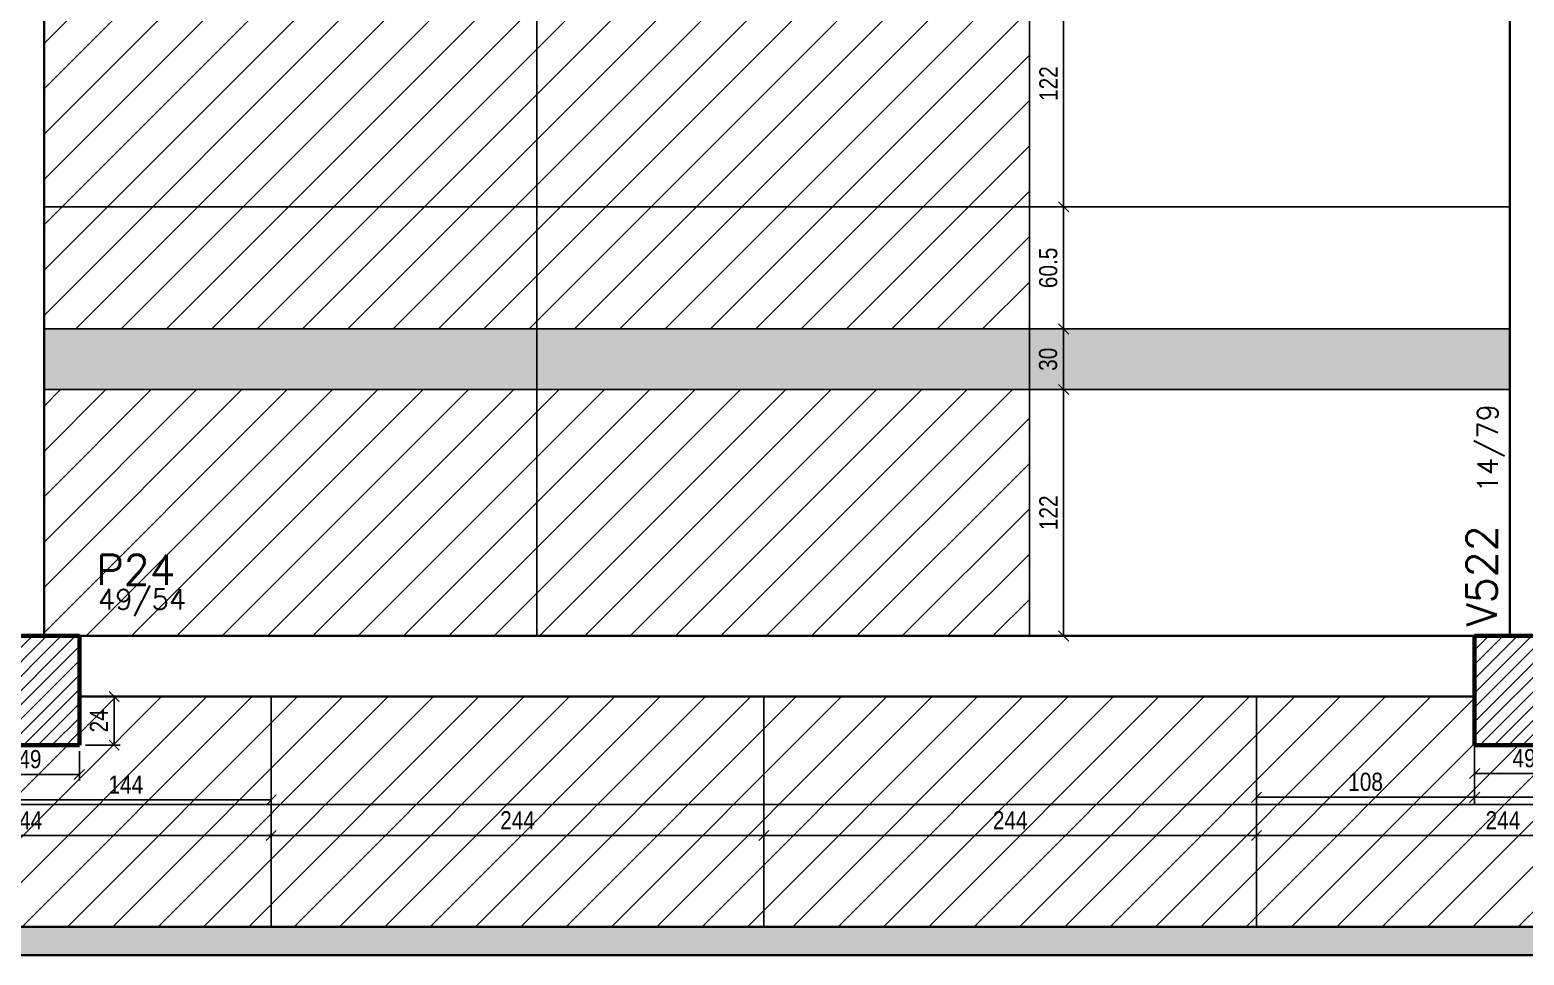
# Model space of a CAD drawing. Extents: x 8513 to 14085, y 7177 to 11211.
# Drawn here: x 11524 to 12264, y 8374 to 8832 of the extents above; entities that cross this region are included whole.
import ezdxf

# ---------------------------------------------------------------- set-up
doc = ezdxf.new("R2010")
doc.units = 0
doc.layers.add('COTA', color=241, linetype='Continuous')
doc.layers.add('Painéis', color=200, linetype='Continuous')
for name, color, linetype, lineweight in [('EST-PILAR', 7, 'Continuous', 9), ('EST-PILAR-CUT', 7, 'Continuous', 60), ('EST-PILAR-TEXT', 7, 'Continuous', 9), ('EST-VIGA', 7, 'Continuous', 30), ('EST-VIGA-TEXT', 7, 'Continuous', 9), ('Hachura', 253, 'Continuous', 9), ('REAPROVEITAMENTO', 7, 'Continuous', 9)]:
    doc.layers.add(name, color=color, linetype=linetype, lineweight=lineweight)
doc.styles.add('COTA TECNICA-50', font='techl___.ttf', dxfattribs={"height": 9})
doc.styles.add('RomanS_IV50', font='romans_IV50.ttf', dxfattribs={"height": 11.25})
doc.styles.add('RomanS_IV50_B', font='', dxfattribs={"height": 18.75})
doc.styles.get('RomanS_IV50_B').set_extended_font_data('RomanS_IV50', bold=True)
doc.dimstyles.new('PAINEL', dxfattribs={"dimtxt": 9, "dimasz": 5, "dimexe": 3, "dimexo": 3, "dimgap": 3, "dimtad": 1, "dimdec": 1, "dimzin": 12, "dimdsep": 46, "dimtxsty": 'COTA TECNICA-50', "dimblk": 'OBLIQUE', "dimcen": 0, "dimclrd": 4, "dimclre": 4, "dimclrt": 1, "dimadec": 1, "dimazin": 3, "dimtfac": 1, "dimtdec": 1, "dimtmove": 0, "dimatfit": 3, "dimldrblk": 'OBLIQUE', "dimfxl": 1, "dimtolj": 1, "dimtzin": 12, "dimarcsym": 0})
pattern_1 = [(45, (10031.514, 9258.8226), (-3.535534, 3.535534), [])]
pattern_2 = [(45, (-110.975, -32.35), (-11.22532, 11.22532), [])]

# ---------------------------------------------------------------- blocks, each defined once
blk = doc.blocks.new('_Oblique')
at = {"color": 0, "linetype": 'ByBlock', "lineweight": -2}
blk.add_line((-0.5, -0.5), (0.5, 0.5), dxfattribs=at)
blk = doc.blocks.new('*D372')
at = {"layer": 'COTA', "color": 4, "lineweight": -2, "transparency": 16777216}
for p, q in [((12021.51, 8866.32), (12038.48, 8866.32)), ((12035.48, 8866.32), (12035.48, 8744.32)), ((12023.48, 8744.32), (12038.48, 8744.32))]:
    blk.add_line(p, q, dxfattribs=at)
at = {"layer": 'Defpoints', "color": 0, "transparency": 16777216}
for p in [(12018.51, 8866.32), (12020.48, 8744.32), (12035.48, 8744.32)]:
    blk.add_point(p, dxfattribs=at)
at = {"layer": 'COTA', "color": 4, "lineweight": -2, "transparency": 16777216, "xscale": 5, "yscale": 5, "zscale": 5}
for p, rotation in [((12035.48, 8866.32), 90), ((12035.48, 8744.32), 270)]:
    blk.add_blockref('_Oblique', p, dxfattribs=dict(at, rotation=rotation))
at = {"layer": 'COTA', "color": 1, "transparency": 16777216, "insert": (12027.93, 8805.32), "char_height": 9, "attachment_point": 5, "rotation": 90, "style": 'COTA TECNICA-50'}
blk.add_mtext('\\A1;122', dxfattribs=at)
blk = doc.blocks.new('*D373')
at = {"layer": 'COTA', "color": 4, "lineweight": -2, "transparency": 16777216}
for p, q in [((12023.48, 8744.32), (12038.48, 8744.32)), ((12035.48, 8744.32), (12035.48, 8683.82))]:
    blk.add_line(p, q, dxfattribs=at)
at = {"layer": 'Defpoints', "color": 0, "transparency": 16777216}
for p in [(12020.48, 8744.32), (12035.48, 8683.82), (12035.48, 8683.82)]:
    blk.add_point(p, dxfattribs=at)
at = {"layer": 'COTA', "color": 4, "lineweight": -2, "transparency": 16777216, "xscale": 5, "yscale": 5, "zscale": 5}
for p, rotation in [((12035.48, 8744.32), 90), ((12035.48, 8683.82), 270)]:
    blk.add_blockref('_Oblique', p, dxfattribs=dict(at, rotation=rotation))
at = {"layer": 'COTA', "color": 1, "transparency": 16777216, "insert": (12027.88, 8714.07), "char_height": 9, "attachment_point": 5, "rotation": 90, "style": 'COTA TECNICA-50'}
blk.add_mtext('\\A1;60.5', dxfattribs=at)
blk = doc.blocks.new('*D374')
at = {"layer": 'COTA', "color": 4, "lineweight": -2, "transparency": 16777216}
blk.add_line((12035.48, 8683.82), (12035.48, 8653.82), dxfattribs=at)
at = {"layer": 'Defpoints', "color": 0, "transparency": 16777216}
for p in [(12035.48, 8683.82), (12035.48, 8653.82), (12035.48, 8653.82)]:
    blk.add_point(p, dxfattribs=at)
at = {"layer": 'COTA', "color": 4, "lineweight": -2, "transparency": 16777216, "xscale": 5, "yscale": 5, "zscale": 5}
for p, rotation in [((12035.48, 8683.82), 90), ((12035.48, 8653.82), 270)]:
    blk.add_blockref('_Oblique', p, dxfattribs=dict(at, rotation=rotation))
at = {"layer": 'COTA', "color": 1, "transparency": 16777216, "insert": (12027.79, 8668.82), "char_height": 9, "attachment_point": 5, "rotation": 90, "style": 'COTA TECNICA-50'}
blk.add_mtext('\\A1;30', dxfattribs=at)
blk = doc.blocks.new('*D375')
at = {"layer": 'COTA', "color": 4, "lineweight": -2, "transparency": 16777216}
blk.add_line((12035.48, 8653.82), (12035.48, 8531.82), dxfattribs=at)
at = {"layer": 'Defpoints', "color": 0, "transparency": 16777216}
for p in [(12035.48, 8653.82), (12035.48, 8531.82), (12035.48, 8531.82)]:
    blk.add_point(p, dxfattribs=at)
at = {"layer": 'COTA', "color": 4, "lineweight": -2, "transparency": 16777216, "xscale": 5, "yscale": 5, "zscale": 5}
for p, rotation in [((12035.48, 8653.82), 90), ((12035.48, 8531.82), 270)]:
    blk.add_blockref('_Oblique', p, dxfattribs=dict(at, rotation=rotation))
at = {"layer": 'COTA', "color": 1, "transparency": 16777216, "insert": (12027.93, 8592.82), "char_height": 9, "attachment_point": 5, "rotation": 90, "style": 'COTA TECNICA-50'}
blk.add_mtext('\\A1;122', dxfattribs=at)
blk = doc.blocks.new('*D380')
at = {"layer": 'COTA', "color": 4, "lineweight": -2, "transparency": 16777216}
blk.add_line((12035.48, 8683.82), (12035.48, 8653.82), dxfattribs=at)
at = {"layer": 'Defpoints', "color": 0, "transparency": 16777216}
for p in [(12035.48, 8683.82), (12035.48, 8653.82), (12035.48, 8653.82)]:
    blk.add_point(p, dxfattribs=at)
at = {"layer": 'COTA', "color": 4, "lineweight": -2, "transparency": 16777216, "xscale": 5, "yscale": 5, "zscale": 5}
for p, rotation in [((12035.48, 8683.82), 90), ((12035.48, 8653.82), 270)]:
    blk.add_blockref('_Oblique', p, dxfattribs=dict(at, rotation=rotation))
at = {"layer": 'COTA', "color": 1, "transparency": 16777216, "insert": (12027.79, 8668.82), "char_height": 9, "attachment_point": 5, "rotation": 90, "style": 'COTA TECNICA-50'}
blk.add_mtext('\\A1;30', dxfattribs=at)
blk = doc.blocks.new('*D381')
at = {"layer": 'COTA', "color": 4, "lineweight": -2, "transparency": 16777216}
blk.add_line((12035.48, 8653.82), (12035.48, 8531.82), dxfattribs=at)
at = {"layer": 'Defpoints', "color": 0, "transparency": 16777216}
for p in [(12035.48, 8653.82), (12035.48, 8531.82), (12035.48, 8531.82)]:
    blk.add_point(p, dxfattribs=at)
at = {"layer": 'COTA', "color": 4, "lineweight": -2, "transparency": 16777216, "xscale": 5, "yscale": 5, "zscale": 5}
for p, rotation in [((12035.48, 8653.82), 90), ((12035.48, 8531.82), 270)]:
    blk.add_blockref('_Oblique', p, dxfattribs=dict(at, rotation=rotation))
at = {"layer": 'COTA', "color": 1, "transparency": 16777216, "insert": (12027.93, 8592.82), "char_height": 9, "attachment_point": 5, "rotation": 90, "style": 'COTA TECNICA-50'}
blk.add_mtext('\\A1;122', dxfattribs=at)
blk = doc.blocks.new('*D434')
at = {"layer": 'COTA', "color": 4, "lineweight": -2, "transparency": 16777216}
for p, q in [((12239.01, 8474.82), (12239.01, 8460.69)), ((12288.01, 8474.82), (12288.01, 8460.69)), ((12288.01, 8463.69), (12239.01, 8463.69))]:
    blk.add_line(p, q, dxfattribs=at)
at = {"layer": 'Defpoints', "color": 0, "transparency": 16777216}
for p in [(12239.01, 8477.82), (12288.01, 8477.82), (12239.01, 8463.69)]:
    blk.add_point(p, dxfattribs=at)
at = {"layer": 'COTA', "color": 4, "lineweight": -2, "transparency": 16777216, "xscale": 5, "yscale": 5, "zscale": 5, "rotation": 180}
blk.add_blockref('_Oblique', (12239.01, 8463.69), dxfattribs=at)
at = {"layer": 'COTA', "color": 4, "lineweight": -2, "transparency": 16777216, "xscale": 5, "yscale": 5, "zscale": 5}
blk.add_blockref('_Oblique', (12288.01, 8463.69), dxfattribs=at)
at = {"layer": 'COTA', "color": 1, "transparency": 16777216, "insert": (12263.51, 8471.28), "char_height": 9, "attachment_point": 5, "style": 'COTA TECNICA-50'}
blk.add_mtext('\\A1;49', dxfattribs=at)
blk = doc.blocks.new('*D445')
at = {"layer": 'COTA', "color": 4, "lineweight": -2, "transparency": 16777216}
for p, q in [((12131.01, 8445.32), (12131.01, 8430.01)), ((12375.01, 8445.32), (12375.01, 8430.01)), ((12375.01, 8433.01), (12131.01, 8433.01))]:
    blk.add_line(p, q, dxfattribs=at)
at = {"layer": 'Defpoints', "color": 0, "transparency": 16777216}
for p in [(12131.01, 8448.32), (12375.01, 8448.32), (12131.01, 8433.01)]:
    blk.add_point(p, dxfattribs=at)
at = {"layer": 'COTA', "color": 4, "lineweight": -2, "transparency": 16777216, "xscale": 5, "yscale": 5, "zscale": 5, "rotation": 180}
blk.add_blockref('_Oblique', (12131.01, 8433.01), dxfattribs=at)
at = {"layer": 'COTA', "color": 4, "lineweight": -2, "transparency": 16777216, "xscale": 5, "yscale": 5, "zscale": 5}
blk.add_blockref('_Oblique', (12375.01, 8433.01), dxfattribs=at)
at = {"layer": 'COTA', "color": 1, "transparency": 16777216, "insert": (12253.01, 8440.58), "char_height": 9, "attachment_point": 5, "style": 'COTA TECNICA-50'}
blk.add_mtext('\\A1;244', dxfattribs=at)
blk = doc.blocks.new('*D446')
at = {"layer": 'COTA', "color": 4, "lineweight": -2, "transparency": 16777216}
for p, q in [((12131.01, 8445.32), (12131.01, 8430.01)), ((12131.01, 8433.01), (11887.01, 8433.01)), ((11887.01, 8431.14), (11887.01, 8430.01))]:
    blk.add_line(p, q, dxfattribs=at)
at = {"layer": 'Defpoints', "color": 0, "transparency": 16777216}
for p in [(12131.01, 8448.32), (11887.01, 8434.14), (11887.01, 8433.01)]:
    blk.add_point(p, dxfattribs=at)
at = {"layer": 'COTA', "color": 4, "lineweight": -2, "transparency": 16777216, "xscale": 5, "yscale": 5, "zscale": 5, "rotation": 180}
blk.add_blockref('_Oblique', (11887.01, 8433.01), dxfattribs=at)
at = {"layer": 'COTA', "color": 4, "lineweight": -2, "transparency": 16777216, "xscale": 5, "yscale": 5, "zscale": 5}
blk.add_blockref('_Oblique', (12131.01, 8433.01), dxfattribs=at)
at = {"layer": 'COTA', "color": 1, "transparency": 16777216, "insert": (12009.01, 8440.58), "char_height": 9, "attachment_point": 5, "style": 'COTA TECNICA-50'}
blk.add_mtext('\\A1;244', dxfattribs=at)
blk = doc.blocks.new('*D447')
at = {"layer": 'COTA', "color": 4, "lineweight": -2, "transparency": 16777216}
for p, q in [((11643.01, 8440.7), (11643.01, 8430.01)), ((11887.01, 8433.01), (11643.01, 8433.01)), ((11887.01, 8431.14), (11887.01, 8430.01))]:
    blk.add_line(p, q, dxfattribs=at)
at = {"layer": 'Defpoints', "color": 0, "transparency": 16777216}
for p in [(11643.01, 8443.7), (11643.01, 8433.01), (11887.01, 8434.14)]:
    blk.add_point(p, dxfattribs=at)
at = {"layer": 'COTA', "color": 4, "lineweight": -2, "transparency": 16777216, "xscale": 5, "yscale": 5, "zscale": 5, "rotation": 180}
blk.add_blockref('_Oblique', (11643.01, 8433.01), dxfattribs=at)
at = {"layer": 'COTA', "color": 4, "lineweight": -2, "transparency": 16777216, "xscale": 5, "yscale": 5, "zscale": 5}
blk.add_blockref('_Oblique', (11887.01, 8433.01), dxfattribs=at)
at = {"layer": 'COTA', "color": 1, "transparency": 16777216, "insert": (11765.01, 8440.58), "char_height": 9, "attachment_point": 5, "style": 'COTA TECNICA-50'}
blk.add_mtext('\\A1;244', dxfattribs=at)
blk = doc.blocks.new('*D448')
at = {"layer": 'COTA', "color": 4, "lineweight": -2, "transparency": 16777216}
for p, q in [((11643.01, 8440.7), (11643.01, 8430.01)), ((11643.01, 8433.01), (11399.01, 8433.01))]:
    blk.add_line(p, q, dxfattribs=at)
at = {"layer": 'Defpoints', "color": 0, "transparency": 16777216}
for p in [(11643.01, 8443.7), (11399.01, 8433.01), (11399.01, 8433.01)]:
    blk.add_point(p, dxfattribs=at)
at = {"layer": 'COTA', "color": 4, "lineweight": -2, "transparency": 16777216, "xscale": 5, "yscale": 5, "zscale": 5, "rotation": 180}
blk.add_blockref('_Oblique', (11399.01, 8433.01), dxfattribs=at)
at = {"layer": 'COTA', "color": 4, "lineweight": -2, "transparency": 16777216, "xscale": 5, "yscale": 5, "zscale": 5}
blk.add_blockref('_Oblique', (11643.01, 8433.01), dxfattribs=at)
at = {"layer": 'COTA', "color": 1, "transparency": 16777216, "insert": (11521.01, 8440.58), "char_height": 9, "attachment_point": 5, "style": 'COTA TECNICA-50'}
blk.add_mtext('\\A1;244', dxfattribs=at)
blk = doc.blocks.new('*D438')
at = {"layer": 'COTA', "color": 4, "lineweight": -2, "transparency": 16777216}
for p, q in [((12131.01, 8451.32), (12131.01, 8454.95)), ((12131.01, 8451.95), (12239.01, 8451.95)), ((12239.01, 8451.32), (12239.01, 8454.95))]:
    blk.add_line(p, q, dxfattribs=at)
at = {"layer": 'Defpoints', "color": 0, "transparency": 16777216}
for p in [(12239.01, 8451.95), (12131.01, 8448.32), (12239.01, 8448.32)]:
    blk.add_point(p, dxfattribs=at)
at = {"layer": 'COTA', "color": 4, "lineweight": -2, "transparency": 16777216, "xscale": 5, "yscale": 5, "zscale": 5, "rotation": 180}
blk.add_blockref('_Oblique', (12131.01, 8451.95), dxfattribs=at)
at = {"layer": 'COTA', "color": 4, "lineweight": -2, "transparency": 16777216, "xscale": 5, "yscale": 5, "zscale": 5}
blk.add_blockref('_Oblique', (12239.01, 8451.95), dxfattribs=at)
at = {"layer": 'COTA', "color": 1, "transparency": 16777216, "insert": (12185.01, 8459.56), "char_height": 9, "attachment_point": 5, "style": 'COTA TECNICA-50'}
blk.add_mtext('\\A1;108', dxfattribs=at)
blk = doc.blocks.new('*D439')
at = {"layer": 'COTA', "color": 4, "lineweight": -2, "transparency": 16777216}
for p, q in [((12239.01, 8451.32), (12239.01, 8454.95)), ((12239.01, 8451.95), (12375.01, 8451.95)), ((12375.01, 8451.32), (12375.01, 8454.95))]:
    blk.add_line(p, q, dxfattribs=at)
at = {"layer": 'Defpoints', "color": 0, "transparency": 16777216}
for p in [(12375.01, 8451.95), (12239.01, 8448.32), (12375.01, 8448.32)]:
    blk.add_point(p, dxfattribs=at)
at = {"layer": 'COTA', "color": 4, "lineweight": -2, "transparency": 16777216, "xscale": 5, "yscale": 5, "zscale": 5, "rotation": 180}
blk.add_blockref('_Oblique', (12239.01, 8451.95), dxfattribs=at)
at = {"layer": 'COTA', "color": 4, "lineweight": -2, "transparency": 16777216, "xscale": 5, "yscale": 5, "zscale": 5}
blk.add_blockref('_Oblique', (12375.01, 8451.95), dxfattribs=at)
at = {"layer": 'COTA', "color": 1, "transparency": 16777216, "insert": (12307.01, 8459.64), "char_height": 9, "attachment_point": 5, "style": 'COTA TECNICA-50'}
blk.add_mtext('\\A1;136', dxfattribs=at)
blk = doc.blocks.new('*D441')
at = {"layer": 'COTA', "color": 4, "lineweight": -2, "transparency": 16777216}
for p, q in [((11499.01, 8451.32), (11499.01, 8453.63)), ((11643.01, 8451.32), (11643.01, 8453.63)), ((11499.01, 8450.63), (11643.01, 8450.63))]:
    blk.add_line(p, q, dxfattribs=at)
at = {"layer": 'Defpoints', "color": 0, "transparency": 16777216}
for p in [(11499.01, 8448.32), (11643.01, 8450.63), (11643.01, 8448.32)]:
    blk.add_point(p, dxfattribs=at)
at = {"layer": 'COTA', "color": 4, "lineweight": -2, "transparency": 16777216, "xscale": 5, "yscale": 5, "zscale": 5, "rotation": 180}
blk.add_blockref('_Oblique', (11499.01, 8450.63), dxfattribs=at)
at = {"layer": 'COTA', "color": 4, "lineweight": -2, "transparency": 16777216, "xscale": 5, "yscale": 5, "zscale": 5}
blk.add_blockref('_Oblique', (11643.01, 8450.63), dxfattribs=at)
at = {"layer": 'COTA', "color": 1, "transparency": 16777216, "insert": (11571.01, 8458.2), "char_height": 9, "attachment_point": 5, "style": 'COTA TECNICA-50'}
blk.add_mtext('\\A1;144', dxfattribs=at)
blk = doc.blocks.new('*D442')
at = {"layer": 'COTA', "color": 4, "lineweight": -2, "transparency": 16777216}
for p, q in [((11499.01, 8474.82), (11499.01, 8460.21)), ((11548.01, 8474.82), (11548.01, 8460.21)), ((11499.01, 8463.21), (11548.01, 8463.21))]:
    blk.add_line(p, q, dxfattribs=at)
at = {"layer": 'Defpoints', "color": 0, "transparency": 16777216}
for p in [(11499.01, 8477.82), (11548.01, 8477.82), (11548.01, 8463.21)]:
    blk.add_point(p, dxfattribs=at)
at = {"layer": 'COTA', "color": 4, "lineweight": -2, "transparency": 16777216, "xscale": 5, "yscale": 5, "zscale": 5, "rotation": 180}
blk.add_blockref('_Oblique', (11499.01, 8463.21), dxfattribs=at)
at = {"layer": 'COTA', "color": 4, "lineweight": -2, "transparency": 16777216, "xscale": 5, "yscale": 5, "zscale": 5}
blk.add_blockref('_Oblique', (11548.01, 8463.21), dxfattribs=at)
at = {"layer": 'COTA', "color": 1, "transparency": 16777216, "insert": (11523.51, 8470.8), "char_height": 9, "attachment_point": 5, "style": 'COTA TECNICA-50'}
blk.add_mtext('\\A1;49', dxfattribs=at)
blk = doc.blocks.new('*D443')
at = {"layer": 'COTA', "color": 4, "lineweight": -2, "transparency": 16777216}
for p, q in [((11551.01, 8501.82), (11568.26, 8501.82)), ((11565.26, 8477.82), (11565.26, 8501.82)), ((11551.01, 8477.82), (11568.26, 8477.82))]:
    blk.add_line(p, q, dxfattribs=at)
at = {"layer": 'Defpoints', "color": 0, "transparency": 16777216}
for p in [(11548.01, 8501.82), (11565.26, 8501.82), (11548.01, 8477.82)]:
    blk.add_point(p, dxfattribs=at)
at = {"layer": 'COTA', "color": 4, "lineweight": -2, "transparency": 16777216, "xscale": 5, "yscale": 5, "zscale": 5}
for p, rotation in [((11565.26, 8501.82), 90), ((11565.26, 8477.82), 270)]:
    blk.add_blockref('_Oblique', p, dxfattribs=dict(at, rotation=rotation))
at = {"layer": 'COTA', "color": 1, "transparency": 16777216, "insert": (11557.7, 8489.82), "char_height": 9, "attachment_point": 5, "rotation": 90, "style": 'COTA TECNICA-50'}
blk.add_mtext('\\A1;24', dxfattribs=at)

msp = doc.modelspace()

# ---------------------------------------------------------------- hatches: boundary and pattern name
at = {"layer": 'EST-PILAR'}
h = msp.add_hatch(dxfattribs=at)
h.set_pattern_fill('FP_1', color=5, style=0, pattern_type=2)
h.set_pattern_definition(pattern_1)
h.paths.add_polyline_path([(11548.01, 8477.82), (11548.01, 8531.82), (11499.01, 8531.82), (11499.01, 8477.82), (11522.91, 8477.82)], flags=0)
h = msp.add_hatch(dxfattribs=at)
h.set_pattern_fill('FP_1', color=5, style=0, pattern_type=2)
h.set_pattern_definition(pattern_1)
h.paths.add_polyline_path([(12288.01, 8477.82), (12288.01, 8531.82), (12239.01, 8531.82), (12239.01, 8477.82)], flags=0)
at = {"layer": 'EST-VIGA', "true_color": 0xe1e1e1}
msp.add_hatch(color=254, dxfattribs=at).paths.add_polyline_path([(11109.28, 8373.82), (12619.01, 8373.82), (12619.01, 8387.82), (9952.01, 8387.82), (9952.01, 8373.82), (10695.65, 8373.82)], flags=0)
at = {"layer": 'Hachura'}
h = msp.add_hatch(color=256, dxfattribs=at)
h.dxf.hatch_style = 1
h.paths.add_polyline_path([(11774.51, 8683.82), (11774.51, 8653.82), (11530.51, 8653.82), (11530.51, 8683.82)])
h.paths.add_polyline_path([(12018.51, 8683.82), (12018.51, 8653.82), (11774.51, 8653.82), (11774.51, 8683.82)])
h.paths.add_polyline_path([(12018.51, 8653.82), (12018.51, 8683.82), (12256.51, 8683.82), (12256.51, 8653.82)])
h.paths.add_polyline_path([(12018.51, 8866.32), (12018.51, 8896.32), (12256.51, 8896.32), (12256.51, 8866.32)])
h.paths.add_polyline_path([(11774.51, 8866.32), (11774.51, 8896.32), (12018.51, 8896.32), (12018.51, 8866.32)])
h.paths.add_polyline_path([(11774.51, 8896.32), (11774.51, 8866.32), (11530.51, 8866.32), (11530.51, 8896.32)])
h.paths.add_polyline_path([(11774.51, 9038.32), (11774.51, 9018.32), (11530.51, 9018.32), (11530.51, 9038.32)])
h.paths.add_polyline_path([(12018.51, 9038.32), (12018.51, 9018.32), (11774.51, 9018.32), (11774.51, 9038.32)])
h.paths.add_polyline_path([(12256.51, 9038.32), (12256.51, 9018.32), (12018.51, 9018.32), (12018.51, 9038.32)])
at = {"layer": 'REAPROVEITAMENTO'}
h = msp.add_hatch(dxfattribs=at)
h.set_pattern_fill('ANSI31', color=251, scale=5, style=0)
h.set_pattern_definition(pattern_2)
h.paths.add_polyline_path([(11774.51, 9038.32), (11774.51, 9160.32), (11578.01, 9160.32), (11530.51, 9160.32), (11530.51, 9038.32)])
h.paths.add_polyline_path([(12018.51, 8896.32), (12018.51, 9018.32), (11774.51, 9018.32), (11774.51, 8896.32)])
h.paths.add_polyline_path([(11530.51, 9018.32), (11530.51, 8896.32), (11774.51, 8896.32), (11774.51, 9018.32)])
h.paths.add_polyline_path([(11774.51, 8744.32), (11774.51, 8866.32), (11530.51, 8866.32), (11530.51, 8744.32)])
h.paths.add_polyline_path([(12018.51, 8744.32), (12018.51, 8866.32), (11774.51, 8866.32), (11774.51, 8744.32)])
h.paths.add_polyline_path([(11774.51, 8744.32), (11774.51, 8683.82), (12018.51, 8683.82), (12018.51, 8744.32)])
h.paths.add_polyline_path([(11774.51, 8683.82), (11774.51, 8744.32), (11530.51, 8744.32), (11530.51, 8683.82)])
h.paths.add_polyline_path([(11774.51, 8531.82), (11774.51, 8653.82), (11530.51, 8653.82), (11530.51, 8531.82), (11548.01, 8531.82)])
h.paths.add_polyline_path([(11774.51, 8653.82), (11774.51, 8531.82), (12018.51, 8531.82), (12018.51, 8653.82)])
h = msp.add_hatch(dxfattribs=at)
h.set_pattern_fill('ANSI31', color=251, scale=5, style=0)
h.set_pattern_definition(pattern_2)
h.paths.add_polyline_path([(12619.01, 8448.32), (12619.01, 8477.82), (12604.01, 8477.82), (12604.01, 8501.82), (12375.01, 8501.82), (12375.01, 8448.32)])
h.paths.add_polyline_path([(12619.01, 8387.82), (12619.01, 8448.32), (12375.01, 8448.32), (12375.01, 8387.82)])
h.paths.add_polyline_path([(12131.01, 8448.32), (12131.01, 8387.82), (12375.01, 8387.82), (12375.01, 8448.32)])
h.paths.add_polyline_path([(12288.01, 8501.82), (12288.01, 8477.82), (12239.01, 8477.82), (12239.01, 8448.32), (12375.01, 8448.32), (12375.01, 8501.82)])
h.paths.add_polyline_path([(12239.01, 8448.32), (12239.01, 8477.82), (12239.01, 8501.82), (12131.01, 8501.82), (12131.01, 8448.32)])
h.paths.add_polyline_path([(11887.01, 8501.82), (11887.01, 8448.32), (12131.01, 8448.32), (12131.01, 8501.82)])
h.paths.add_polyline_path([(11887.01, 8448.32), (11887.01, 8501.82), (11643.01, 8501.82), (11643.01, 8448.32)])
h.paths.add_polyline_path([(11887.01, 8387.82), (11887.01, 8448.32), (11643.01, 8448.32), (11643.01, 8387.82)])
h.paths.add_polyline_path([(12131.01, 8387.82), (12131.01, 8448.32), (11887.01, 8448.32), (11887.01, 8387.82)])
h.paths.add_polyline_path([(11399.01, 8448.32), (11399.01, 8387.82), (11643.01, 8387.82), (11643.01, 8448.32)])
h.paths.add_polyline_path([(11643.01, 8448.32), (11643.01, 8501.82), (11548.01, 8501.82), (11548.01, 8477.82), (11499.01, 8477.82), (11499.01, 8448.32)])
h.paths.add_polyline_path([(11499.01, 8448.32), (11499.01, 8477.82), (11499.01, 8501.82), (11399.01, 8501.82), (11399.01, 8448.32)])
h.paths.add_polyline_path([(11399.01, 8448.32), (11399.01, 8501.82), (11155.01, 8501.82), (11155.01, 8448.32), (11198.53, 8448.32, -0.177339), (11196.17, 8454.78, -1), (11216.17, 8454.78, -0.177339), (11213.8, 8448.32)])
h.paths.add_polyline_path([(11399.01, 8387.82), (11399.01, 8448.32), (11213.8, 8448.32, -0.463921), (11198.53, 8448.32), (11155.01, 8448.32), (11155.01, 8387.82)])
h.paths.add_polyline_path([(10911.01, 8448.32), (10911.01, 8387.82), (11155.01, 8387.82), (11155.01, 8448.32)])
h.paths.add_polyline_path([(10911.01, 8501.82), (10911.01, 8448.32), (11155.01, 8448.32), (11155.01, 8501.82)])
h.paths.add_polyline_path([(10911.01, 8448.32), (10911.01, 8501.82), (10808.01, 8501.82), (10808.01, 8477.82), (10759.01, 8477.82), (10759.01, 8448.32)])
h.paths.add_polyline_path([(10911.01, 8387.82), (10911.01, 8448.32), (10667.01, 8448.32), (10667.01, 8387.82)])
h.paths.add_polyline_path([(10667.01, 8501.82), (10667.01, 8448.32), (10759.01, 8448.32), (10759.01, 8477.82), (10759.01, 8501.82)])
h.paths.add_polyline_path([(10423.01, 8501.82), (10423.01, 8448.32), (10667.01, 8448.32), (10667.01, 8501.82)])
h.paths.add_polyline_path([(10667.01, 8387.82), (10667.01, 8448.32), (10423.01, 8448.32), (10423.01, 8387.82)])
h.paths.add_polyline_path([(10288.51, 8448.32), (10288.51, 8387.82), (10423.01, 8387.82), (10423.01, 8448.32)])
h.paths.add_polyline_path([(10288.51, 8501.82), (10288.51, 8448.32), (10423.01, 8448.32), (10423.01, 8501.82)])
h.paths.add_polyline_path([(10065.51, 8501.82), (10065.51, 8477.82), (10050.51, 8477.82), (10050.51, 8448.32), (10288.51, 8448.32), (10288.51, 8501.82)])
h.paths.add_polyline_path([(10288.51, 8387.82), (10288.51, 8448.32), (10050.51, 8448.32), (10050.51, 8387.82)])

# ---------------------------------------------------------------- linework, layer by layer
at = {"layer": 'EST-PILAR-CUT', "color": 5}
for p, q in [((11499.01, 8531.82), (11548.01, 8531.82)), ((11548.01, 8531.82), (11548.01, 8477.82)), ((12239.01, 8477.82), (12239.01, 8531.82)), ((12239.01, 8531.82), (12288.01, 8531.82)), ((11548.01, 8477.82), (11499.01, 8477.82)), ((12288.01, 8477.82), (12239.01, 8477.82))]:
    msp.add_line(p, q, dxfattribs=at)
at = {"layer": 'EST-VIGA', "color": 3}
for p, q in [((11530.51, 8531.82), (11530.51, 9160.32)), ((12256.51, 8531.82), (12256.51, 9160.32)), ((11548.01, 8531.82), (12239.01, 8531.82)), ((11548.01, 8501.82), (12239.01, 8501.82)), ((10050.51, 8387.82), (12619.01, 8387.82)), ((9952.01, 8373.82), (12619.01, 8373.82))]:
    msp.add_line(p, q, dxfattribs=at)
at = {"layer": 'Painéis', "ltscale": 70}
for p, q in [((11774.51, 9160.32), (11774.51, 8531.82)), ((12018.51, 9160.32), (12018.51, 8531.82)), ((11530.51, 8744.32), (12256.51, 8744.32)), ((11530.51, 8683.82), (12256.51, 8683.82)), ((11530.51, 8653.82), (12256.51, 8653.82)), ((11643.01, 8501.82), (11643.01, 8387.82)), ((11887.01, 8501.82), (11887.01, 8387.82)), ((12131.01, 8501.82), (12131.01, 8387.82)), ((12239.01, 8477.82), (12239.01, 8448.32)), ((10050.51, 8448.32), (12619.01, 8448.32))]:
    msp.add_line(p, q, dxfattribs=at)

# ---------------------------------------------------------------- texts
at = {"layer": 'EST-PILAR-TEXT', "lineweight": 50, "insert": (11556.46, 8572.07), "char_height": 15, "width": 54.9156, "attachment_point": 1, "style": 'RomanS_IV50_B'}
msp.add_mtext('P24', dxfattribs=at)
msp.add_mtext('P24', dxfattribs=at)
at = {"layer": 'EST-PILAR-TEXT', "lineweight": 30, "insert": (11557.21, 8554.94), "char_height": 10, "width": 58.924, "attachment_point": 1, "style": 'RomanS_IV50'}
msp.add_mtext('49/54', dxfattribs=at)
msp.add_mtext('49/54', dxfattribs=at)
at = {"layer": 'EST-VIGA-TEXT', "lineweight": 30, "insert": (12240.51, 8602.97), "char_height": 10, "width": 58.924, "attachment_point": 1, "rotation": 90, "style": 'RomanS_IV50'}
msp.add_mtext('14/79', dxfattribs=at)
at = {"layer": 'EST-VIGA-TEXT', "lineweight": 50, "insert": (12235.06, 8536.46), "char_height": 15, "width": 70.1477, "attachment_point": 1, "rotation": 90, "style": 'RomanS_IV50_B'}
msp.add_mtext('V522', dxfattribs=at)

# ---------------------------------------------------------------- dimensions: what is measured, and where the dimension line sits
at = {"layer": 'COTA'}
for base, p1, p2, picture, middle in [((12035.48, 8744.32), (12018.51, 8866.32), (12020.48, 8744.32), '*D372', (12027.93, 8805.32)), ((12035.48, 8683.82), (12020.48, 8744.32), (12035.48, 8683.82), '*D373', (12027.88, 8714.07)), ((12035.48, 8653.82), (12035.48, 8683.82), (12035.48, 8653.82), '*D374', (12027.79, 8668.82)), ((12035.48, 8653.82), (12035.48, 8683.82), (12035.48, 8653.82), '*D380', (12027.79, 8668.82)), ((12035.48, 8531.82), (12035.48, 8653.82), (12035.48, 8531.82), '*D375', (12027.93, 8592.82)), ((12035.48, 8531.82), (12035.48, 8653.82), (12035.48, 8531.82), '*D381', (12027.93, 8592.82))]:
    dim = msp.add_linear_dim(base=base, p1=p1, p2=p2, angle=270, dimstyle='PAINEL', override={"dimtmove": 1}, dxfattribs=at)
    dim.commit()
    dim.dimension.update_dxf_attribs({"geometry": picture, "text_midpoint": middle})
dim = msp.add_linear_dim(base=(11565.26, 8501.82), p1=(11548.01, 8477.82), p2=(11548.01, 8501.82), angle=90, dimstyle='PAINEL', dxfattribs=at)
dim.commit()
dim.dimension.update_dxf_attribs({"geometry": '*D443', "text_midpoint": (11557.7, 8489.82)})
for base, p1, p2, picture, middle in [((11548.01, 8463.21), (11499.01, 8477.82), (11548.01, 8477.82), '*D442', (11523.51, 8470.8)), ((12239.01, 8463.69), (12288.01, 8477.82), (12239.01, 8477.82), '*D434', (12263.51, 8471.28)), ((12239.01, 8451.95), (12131.01, 8448.32), (12239.01, 8448.32), '*D438', (12185.01, 8459.56))]:
    dim = msp.add_linear_dim(base=base, p1=p1, p2=p2, dimstyle='PAINEL', dxfattribs=at)
    dim.commit()
    dim.dimension.update_dxf_attribs({"geometry": picture, "text_midpoint": middle})
for base, p1, p2, picture, middle in [((11643.01, 8450.63), (11499.01, 8448.32), (11643.01, 8448.32), '*D441', (11571.01, 8458.2)), ((12375.01, 8451.95), (12239.01, 8448.32), (12375.01, 8448.32), '*D439', (12307.01, 8459.64)), ((11399.01, 8433.01), (11643.01, 8443.7), (11399.01, 8433.01), '*D448', (11521.01, 8440.58)), ((11643.01, 8433.01), (11887.01, 8434.14), (11643.01, 8443.7), '*D447', (11765.01, 8440.58)), ((11887.01, 8433.01), (12131.01, 8448.32), (11887.01, 8434.14), '*D446', (12009.01, 8440.58)), ((12131.01, 8433.01), (12375.01, 8448.32), (12131.01, 8448.32), '*D445', (12253.01, 8440.58))]:
    dim = msp.add_linear_dim(base=base, p1=p1, p2=p2, dimstyle='PAINEL', override={"dimtmove": 1}, dxfattribs=at)
    dim.commit()
    dim.dimension.update_dxf_attribs({"geometry": picture, "text_midpoint": middle})

doc.saveas('drawing.dxf')
